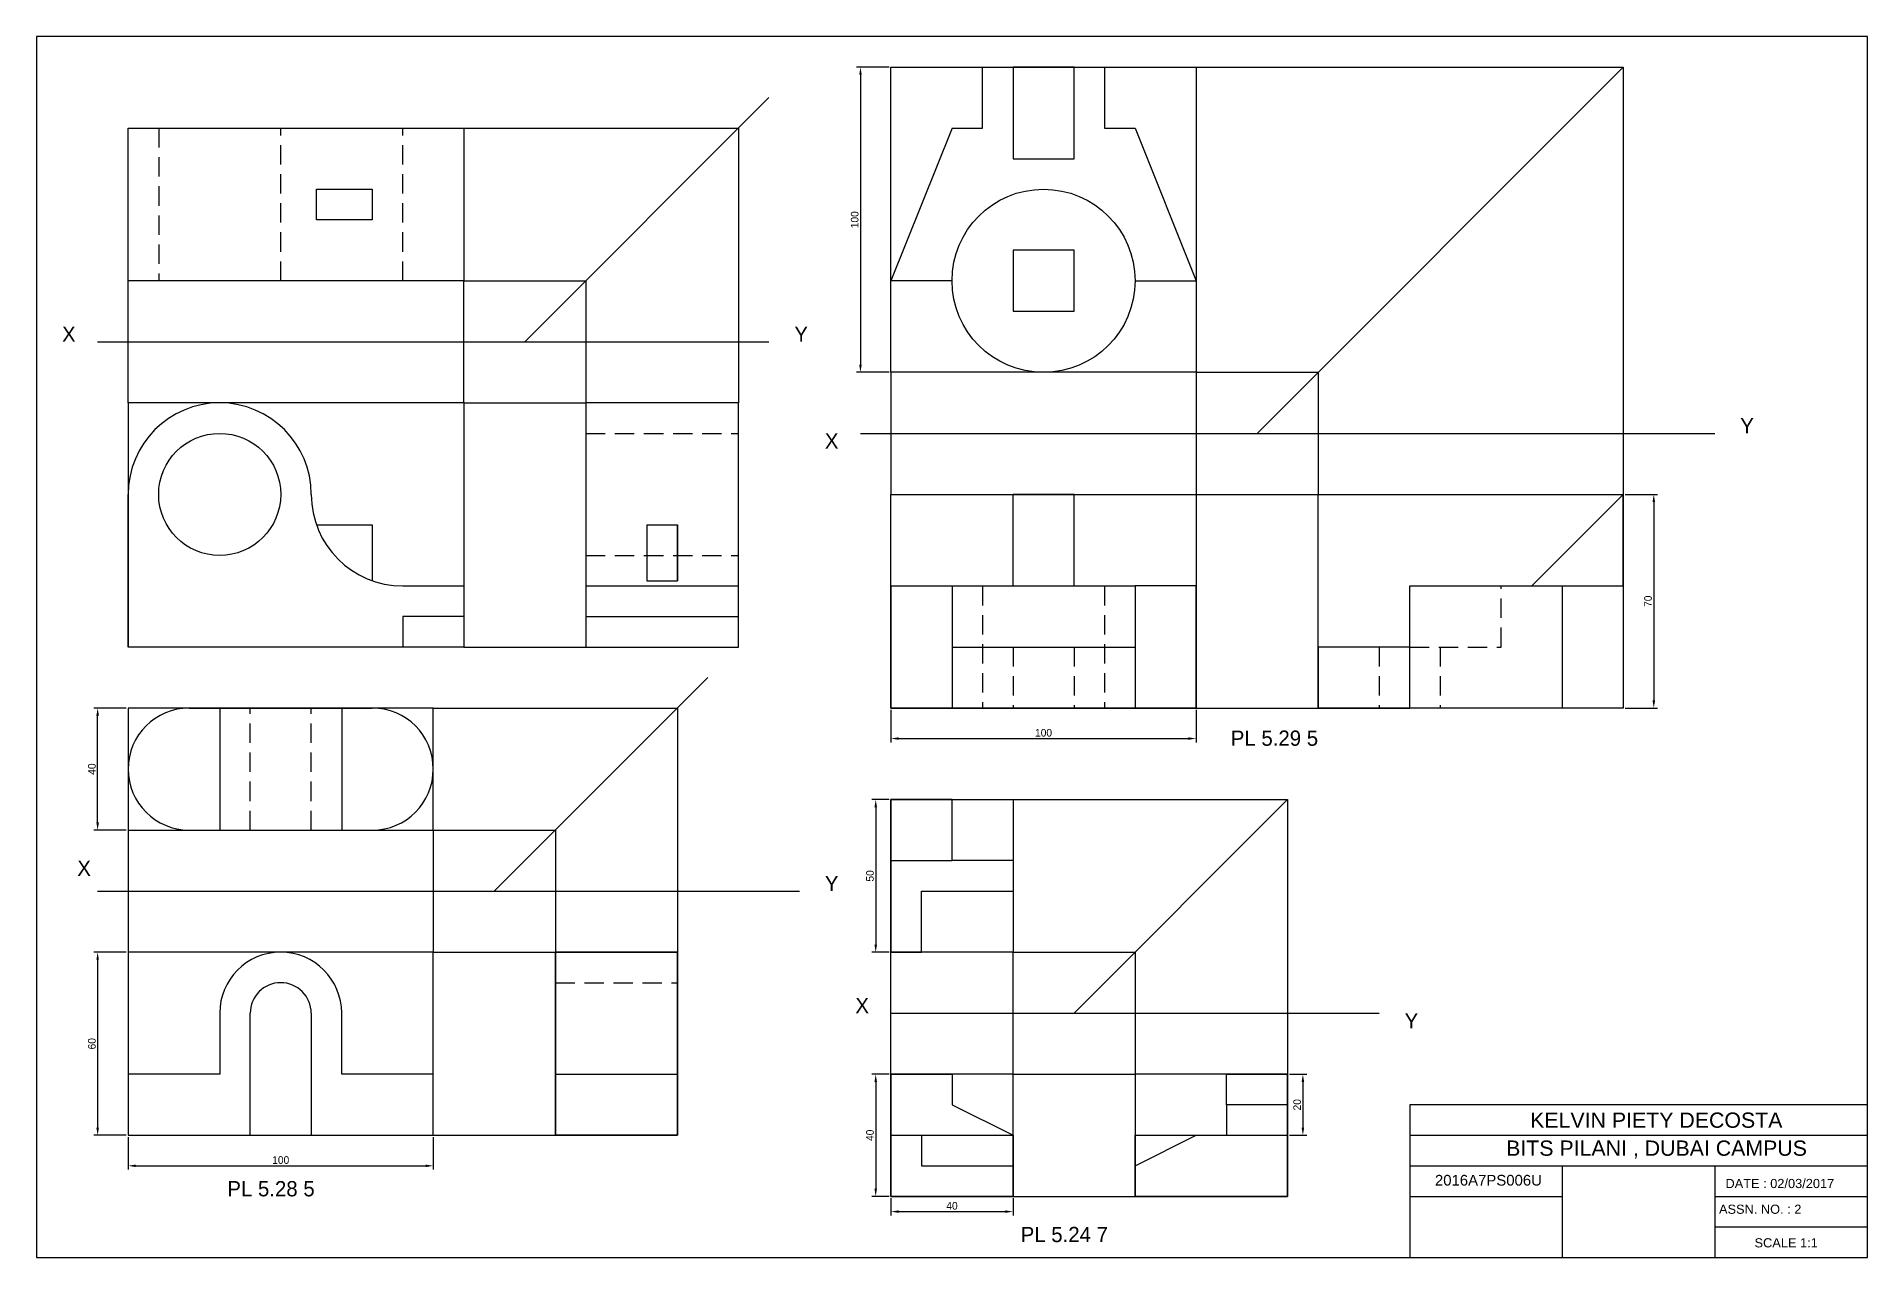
# Model space of a CAD drawing. Header units: millimetres. Extents: x 0 to 600, y 0 to 400.
import ezdxf

# ---------------------------------------------------------------- set-up
doc = ezdxf.new("R2010")
doc.units = ezdxf.units.MM
doc.linetypes.add('HIDDEN', pattern=[9.525, 6.35, -3.175])
doc.dimstyles.new('ISO-25', dxfattribs={"dimtxt": 2.5, "dimasz": 2.5, "dimexe": 1.25, "dimexo": 0.625, "dimtad": 1, "dimtxsty": 'Standard', "dimcen": 2.5, "dimadec": 0, "dimazin": 0, "dimtfac": 1, "dimtmove": 0, "dimatfit": 3, "dimfxl": 1, "dimarcsym": 0})

# ---------------------------------------------------------------- blocks, each defined once
blk = doc.blocks.new('*D1')
at = {"color": 0, "lineweight": -2, "transparency": 16777216}
for p, q in [((279.38, 60), (273.75, 60)), ((275, 57.5), (275, 22.5)), ((279.38, 20), (273.75, 20))]:
    blk.add_line(p, q, dxfattribs=at)
at = {"color": 0, "transparency": 16777216}
for points in [[(274.58, 57.5), (275.42, 57.5), (275, 60)], [(274.58, 22.5), (275.42, 22.5), (275, 20)]]:
    blk.add_solid(points, dxfattribs=at)
at = {"layer": 'Defpoints', "color": 0, "transparency": 16777216}
for p in [(280, 60), (275, 20), (280, 20)]:
    blk.add_point(p, dxfattribs=at)
at = {"color": 0, "transparency": 16777216, "insert": (273.12, 40), "char_height": 2.5, "attachment_point": 5, "rotation": 90}
blk.add_mtext('40', dxfattribs=at)
blk = doc.blocks.new('*D2')
at = {"color": 0, "lineweight": -2, "transparency": 16777216}
for p, q in [((280, 19.38), (280, 13.75)), ((320, 19.38), (320, 13.75)), ((282.5, 15), (317.5, 15))]:
    blk.add_line(p, q, dxfattribs=at)
at = {"color": 0, "transparency": 16777216}
for points in [[(282.5, 15.42), (282.5, 14.58), (280, 15)], [(317.5, 15.42), (317.5, 14.58), (320, 15)]]:
    blk.add_solid(points, dxfattribs=at)
at = {"layer": 'Defpoints', "color": 0, "transparency": 16777216}
for p in [(280, 20), (320, 20), (320, 15)]:
    blk.add_point(p, dxfattribs=at)
at = {"color": 0, "transparency": 16777216, "insert": (300, 16.88), "char_height": 2.5, "attachment_point": 5}
blk.add_mtext('40', dxfattribs=at)
blk = doc.blocks.new('*D3')
at = {"color": 0, "lineweight": -2, "transparency": 16777216}
for p, q in [((279.38, 150), (273.75, 150)), ((275, 147.5), (275, 102.5)), ((279.38, 100), (273.75, 100))]:
    blk.add_line(p, q, dxfattribs=at)
at = {"color": 0, "transparency": 16777216}
for points in [[(274.58, 147.5), (275.42, 147.5), (275, 150)], [(274.58, 102.5), (275.42, 102.5), (275, 100)]]:
    blk.add_solid(points, dxfattribs=at)
at = {"layer": 'Defpoints', "color": 0, "transparency": 16777216}
for p in [(280, 150), (275, 100), (280, 100)]:
    blk.add_point(p, dxfattribs=at)
at = {"color": 0, "transparency": 16777216, "insert": (273.12, 125), "char_height": 2.5, "attachment_point": 5, "rotation": 90}
blk.add_mtext('50', dxfattribs=at)
blk = doc.blocks.new('*D4')
at = {"color": 0, "lineweight": -2, "transparency": 16777216}
for p, q in [((410.62, 60), (416.25, 60)), ((415, 57.5), (415, 42.5)), ((410.62, 40), (416.25, 40))]:
    blk.add_line(p, q, dxfattribs=at)
at = {"color": 0, "transparency": 16777216}
for points in [[(414.58, 57.5), (415.42, 57.5), (415, 60)], [(414.58, 42.5), (415.42, 42.5), (415, 40)]]:
    blk.add_solid(points, dxfattribs=at)
at = {"layer": 'Defpoints', "color": 0, "transparency": 16777216}
for p in [(410, 60), (410, 40), (415, 40)]:
    blk.add_point(p, dxfattribs=at)
at = {"color": 0, "transparency": 16777216, "insert": (413.12, 50), "char_height": 2.5, "attachment_point": 5, "rotation": 90}
blk.add_mtext('20', dxfattribs=at)
blk = doc.blocks.new('*D5')
at = {"color": 0, "lineweight": -2, "transparency": 16777216}
for p, q in [((29.38, 100), (18.75, 100)), ((20, 97.5), (20, 42.5)), ((29.38, 40), (18.75, 40))]:
    blk.add_line(p, q, dxfattribs=at)
at = {"color": 0, "transparency": 16777216}
for points in [[(19.58, 97.5), (20.42, 97.5), (20, 100)], [(19.58, 42.5), (20.42, 42.5), (20, 40)]]:
    blk.add_solid(points, dxfattribs=at)
at = {"layer": 'Defpoints', "color": 0, "transparency": 16777216}
for p in [(30, 100), (20, 40), (30, 40)]:
    blk.add_point(p, dxfattribs=at)
at = {"color": 0, "transparency": 16777216, "insert": (18.12, 70), "char_height": 2.5, "attachment_point": 5, "rotation": 90}
blk.add_mtext('60', dxfattribs=at)
blk = doc.blocks.new('*D6')
at = {"color": 0, "lineweight": -2, "transparency": 16777216}
for p, q in [((30, 39.38), (30, 28.75)), ((130, 39.38), (130, 28.75)), ((32.5, 30), (127.5, 30))]:
    blk.add_line(p, q, dxfattribs=at)
at = {"color": 0, "transparency": 16777216}
for points in [[(32.5, 30.42), (32.5, 29.58), (30, 30)], [(127.5, 30.42), (127.5, 29.58), (130, 30)]]:
    blk.add_solid(points, dxfattribs=at)
at = {"layer": 'Defpoints', "color": 0, "transparency": 16777216}
for p in [(30, 40), (130, 40), (130, 30)]:
    blk.add_point(p, dxfattribs=at)
at = {"color": 0, "transparency": 16777216, "insert": (80, 31.88), "char_height": 2.5, "attachment_point": 5}
blk.add_mtext('100', dxfattribs=at)
blk = doc.blocks.new('*D7')
at = {"color": 0, "lineweight": -2, "transparency": 16777216}
for p, q in [((29.38, 180), (18.75, 180)), ((20, 142.5), (20, 177.5)), ((29.38, 140), (18.75, 140))]:
    blk.add_line(p, q, dxfattribs=at)
at = {"color": 0, "transparency": 16777216}
for points in [[(19.58, 177.5), (20.42, 177.5), (20, 180)], [(19.58, 142.5), (20.42, 142.5), (20, 140)]]:
    blk.add_solid(points, dxfattribs=at)
at = {"layer": 'Defpoints', "color": 0, "transparency": 16777216}
for p in [(20, 180), (30, 180), (30, 140)]:
    blk.add_point(p, dxfattribs=at)
at = {"color": 0, "transparency": 16777216, "insert": (18.12, 160), "char_height": 2.5, "attachment_point": 5, "rotation": 90}
blk.add_mtext('40', dxfattribs=at)
blk = doc.blocks.new('*D8')
at = {"color": 0, "lineweight": -2, "transparency": 16777216}
for p, q in [((279.38, 390), (268.75, 390)), ((270, 387.5), (270, 292.5)), ((279.38, 290), (268.75, 290))]:
    blk.add_line(p, q, dxfattribs=at)
at = {"color": 0, "transparency": 16777216}
for points in [[(269.58, 387.5), (270.42, 387.5), (270, 390)], [(269.58, 292.5), (270.42, 292.5), (270, 290)]]:
    blk.add_solid(points, dxfattribs=at)
at = {"layer": 'Defpoints', "color": 0, "transparency": 16777216}
for p in [(280, 390), (270, 290), (280, 290)]:
    blk.add_point(p, dxfattribs=at)
at = {"color": 0, "transparency": 16777216, "insert": (268.12, 340), "char_height": 2.5, "attachment_point": 5, "rotation": 90}
blk.add_mtext('100', dxfattribs=at)
blk = doc.blocks.new('*D9')
at = {"color": 0, "lineweight": -2, "transparency": 16777216}
for p, q in [((280, 179.38), (280, 168.75)), ((380, 179.38), (380, 168.75)), ((282.5, 170), (377.5, 170))]:
    blk.add_line(p, q, dxfattribs=at)
at = {"color": 0, "transparency": 16777216}
for points in [[(282.5, 170.42), (282.5, 169.58), (280, 170)], [(377.5, 170.42), (377.5, 169.58), (380, 170)]]:
    blk.add_solid(points, dxfattribs=at)
at = {"layer": 'Defpoints', "color": 0, "transparency": 16777216}
for p in [(280, 180), (380, 180), (380, 170)]:
    blk.add_point(p, dxfattribs=at)
at = {"color": 0, "transparency": 16777216, "insert": (330, 171.88), "char_height": 2.5, "attachment_point": 5}
blk.add_mtext('100', dxfattribs=at)
blk = doc.blocks.new('*D10')
at = {"color": 0, "lineweight": -2, "transparency": 16777216}
for p, q in [((520.62, 250), (531.25, 250)), ((530, 247.5), (530, 182.5)), ((520.62, 180), (531.25, 180))]:
    blk.add_line(p, q, dxfattribs=at)
at = {"color": 0, "transparency": 16777216}
for points in [[(529.58, 247.5), (530.42, 247.5), (530, 250)], [(529.58, 182.5), (530.42, 182.5), (530, 180)]]:
    blk.add_solid(points, dxfattribs=at)
at = {"layer": 'Defpoints', "color": 0, "transparency": 16777216}
for p in [(520, 250), (520, 180), (530, 180)]:
    blk.add_point(p, dxfattribs=at)
at = {"color": 0, "transparency": 16777216, "insert": (528.12, 215), "char_height": 2.5, "attachment_point": 5, "rotation": 90}
blk.add_mtext('70', dxfattribs=at)

msp = doc.modelspace()

# ---------------------------------------------------------------- linework, layer by layer
for p, q in [((310, 370), (310, 390)), ((310, 390), (350, 390)), ((320, 390), (320, 360)), ((340, 390), (320, 390)), ((340, 360), (340, 390)), ((350, 390), (350, 370)), ((300, 370), (280, 320)), ((300, 370), (310, 370)), ((350, 370), (360, 370)), ((360, 370), (380, 320)), ((320, 360), (340, 360)), ((91.716, 340), (91.716, 350)), ((91.716, 350), (110, 350)), ((110, 350), (110, 340)), ((95, 340), (91.716, 340)), ((110, 340), (95, 340)), ((300, 320), (280, 320)), ((360, 320), (380, 320)), ((30, 200), (30, 250)), ((320, 220), (320, 250)), ((340, 250), (320, 250)), ((340, 220), (340, 250)), ((520, 250), (490, 220)), ((520, 220), (520, 250)), ((520, 250), (520, 180)), ((91.716, 240), (110, 240)), ((110, 240), (110, 221.716)), ((200, 240), (210, 240)), ((200, 240), (200, 221.716)), ((210, 240), (210, 221.716)), ((210, 221.716), (210, 240)), ((120, 220), (140, 220)), ((140, 220), (140, 210)), ((180, 220), (230, 220)), ((200, 221.716), (210, 221.716)), ((280, 220), (300, 220)), ((280, 220), (280, 180)), ((300, 220), (300, 180)), ((300, 220), (360, 220)), ((360, 220), (360, 180)), ((380, 220), (360, 220)), ((380, 180), (380, 220)), ((450, 180), (450, 220)), ((450, 220), (500, 220)), ((490, 220), (520, 220)), ((500, 220), (500, 180)), ((520, 220), (520, 180)), ((180, 210), (230, 210)), ((120, 200), (30, 200)), ((300, 200), (360, 200)), ((450, 200), (420, 200)), ((420, 200), (420, 180)), ((50, 180), (110, 180)), ((60, 180), (60, 140)), ((100, 180), (100, 140)), ((280, 180), (300, 180)), ((300, 180), (360, 180)), ((360, 180), (380, 180)), ((420, 180), (450, 180)), ((500, 180), (450, 180)), ((520, 180), (500, 180)), ((280, 150), (280, 130)), ((300, 150), (280, 150)), ((280, 150), (320, 150)), ((300, 130), (300, 150)), ((320, 150), (320, 130)), ((50, 140), (110, 140)), ((280, 130), (300, 130)), ((280, 130), (280, 100)), ((320, 130), (300, 130)), ((320, 130), (320, 120)), ((290, 100), (290, 120)), ((290, 120), (320, 120)), ((320, 120), (320, 100)), ((170, 60), (170, 100)), ((170, 100), (210, 100)), ((210, 100), (210, 60)), ((280, 100), (290, 100)), ((320, 100), (290, 100)), ((60, 80), (60, 60)), ((70, 40), (70, 80)), ((90, 80), (90, 40)), ((100, 60), (100, 80)), ((60, 60), (30, 60)), ((30, 60), (30, 40)), ((130, 60), (100, 60)), ((130, 40), (130, 60)), ((170, 60), (210, 60)), ((170, 40), (170, 60)), ((210, 60), (210, 40)), ((280, 40), (280, 60)), ((280, 60), (300, 60)), ((300, 60), (300, 50)), ((390, 50), (390, 60)), ((390, 60), (410, 60)), ((410, 60), (410, 20)), ((300, 50), (320, 40)), ((410, 50), (390, 50)), ((390, 50), (390, 40)), ((30, 40), (70, 40)), ((90, 40), (130, 40)), ((210, 40), (170, 40)), ((280, 40), (290, 40)), ((280, 20), (280, 40)), ((290, 40), (290, 30)), ((290, 40), (320, 40)), ((320, 40), (320, 30)), ((360, 30), (380, 40)), ((360, 30), (360, 40)), ((360, 40), (380, 40)), ((380, 40), (410, 40)), ((450, 40), (600, 40)), ((290, 30), (320, 30)), ((320, 30), (320, 20)), ((360, 20), (360, 30)), ((500, 30), (500, 0)), ((550, 30), (550, 0)), ((320, 20), (280, 20)), ((410, 20), (360, 20)), ((450, 20), (500, 20)), ((550, 20), (600, 20)), ((550, 10), (600, 10))]:
    msp.add_line(p, q)
at = {"color": 143, "true_color": 0x7aafdf}
for p, q in [((380, 390), (520, 390)), ((400, 270), (520, 390)), ((520, 390), (520, 250)), ((160, 300), (240, 380)), ((140, 370), (230, 370)), ((230, 370), (230, 280)), ((30, 280), (30, 320)), ((140, 320), (180, 320)), ((140, 280), (140, 320)), ((180, 320), (180, 280)), ((20, 300), (240, 300)), ((280, 290), (280, 250)), ((380, 290), (420, 290)), ((380, 290), (380, 250)), ((420, 290), (420, 250)), ((140, 280), (180, 280)), ((270, 270), (550, 270)), ((380, 250), (420, 250)), ((140, 200), (180, 200)), ((150, 120), (220, 190)), ((130, 180), (210, 180)), ((210, 180), (210, 100)), ((380, 180), (420, 180)), ((320, 150), (410, 150)), ((340, 80), (410, 150)), ((410, 150), (410, 60)), ((30, 140), (30, 100)), ((130, 140), (170, 140)), ((130, 140), (130, 100)), ((170, 140), (170, 100)), ((20, 120), (250, 120)), ((130, 100), (170, 100)), ((280, 60), (280, 100)), ((320, 60), (320, 100)), ((320, 100), (360, 100)), ((360, 100), (360, 60)), ((280, 80), (440, 80)), ((320, 60), (360, 60)), ((130, 40), (170, 40)), ((320, 20), (360, 20))]:
    msp.add_line(p, q, dxfattribs=at)
at = {"color": 240, "linetype": 'HIDDEN', "true_color": 0xed1f24}
for p, q in [((40, 370), (40, 320)), ((80, 320), (80, 370)), ((120, 320), (120, 370))]:
    msp.add_line(p, q, dxfattribs=at)
at = {"color": 40, "true_color": 0xf8d731}
for p, q in [((30, 280), (30, 200)), ((140, 280), (30, 280)), ((140, 280), (140, 200)), ((140, 200), (30, 200)), ((280, 150), (320, 150)), ((280, 100), (280, 150)), ((320, 150), (320, 100)), ((320, 100), (280, 100)), ((280, 60), (280, 20)), ((320, 60), (280, 60)), ((320, 20), (320, 60)), ((280, 20), (320, 20))]:
    msp.add_line(p, q, dxfattribs=at)
at = {"color": 242, "linetype": 'HIDDEN', "true_color": 0xcd2027}
for p, q in [((180, 270), (230, 270)), ((180, 230), (230, 230)), ((310, 220), (310, 180)), ((350, 220), (350, 180)), ((480, 200), (480, 220)), ((320, 200), (320, 180)), ((340, 200), (340, 180)), ((440, 200), (440, 180)), ((450, 200), (480, 200)), ((460, 200), (460, 180)), ((70, 140), (70, 180)), ((90, 140), (90, 180)), ((170, 90), (210, 90))]:
    msp.add_line(p, q, dxfattribs=at)
at = {"lineweight": 30}
msp.add_line((450, 30), (600, 30), dxfattribs=at)
for points in [[(0, 400), (0, 0), (600, 0), (600, 400), (0, 400)], [(30, 370), (140, 370), (140, 320), (30, 320), (30, 370)], [(180, 280), (180, 200), (230, 200), (230, 280), (180, 280)], [(140, 210), (120, 210), (120, 200)], [(600, 50), (450, 50), (450, 0), (600, 0), (600, 50)]]:
    msp.add_lwpolyline(points)
at = {"color": 40, "true_color": 0xf8d731}
for points in [[(280, 390), (380, 390), (380, 290), (280, 290)], [(280, 250), (380, 250), (380, 180), (280, 180)], [(420, 250), (520, 250), (520, 180), (420, 180)]]:
    msp.add_lwpolyline(points, close=True, dxfattribs=at)
for points in [[(30, 320), (30, 370), (140, 370), (140, 320), (30, 320)], [(180, 280), (180, 200), (230, 200), (230, 280), (180, 280)], [(30, 180), (30, 140), (130, 140), (130, 180), (30, 180)], [(30, 100), (30, 40), (130, 40), (130, 100), (30, 100)], [(170, 100), (170, 40), (210, 40), (210, 100), (170, 100)], [(360, 60), (360, 20), (410, 20), (410, 60), (360, 60)]]:
    msp.add_lwpolyline(points, dxfattribs=at)
msp.add_lwpolyline([(320, 310), (340, 310), (340, 330), (320, 330)], close=True)
for centre, radius in [((330, 320), 30), ((60, 250), 20)]:
    msp.add_circle(centre, radius)
for centre, radius, start, end in [((60, 250), 30, 0, 180), ((120, 250), 30, 180, 270), ((50, 160), 20, 90, 270), ((110, 160), 20, 270, 90), ((80, 80), 20, 0, 180), ((80, 80), 10, 0, 180)]:
    msp.add_arc(centre, radius, start, end)

# ---------------------------------------------------------------- texts
at = {"attachment_point": 1}
for s, width, heights, insert, char_height in [('\\pi3.3333;{\\C143;\\c14659450;X}', 10, [0], (5, 305), 5), ('\\pi3.3333;{\\C143;\\c14659450;Y}', 10, [0], (245, 305), 5), ('\\pi3.3333;{\\C143;\\c14659450;X}', 10, [0], (255, 270), 5), ('\\pi3.3333;{\\C143;\\c14659450;Y}', 10, [0], (555, 275), 5), ('\\pi20;PL 5.29 5', 80, [0], (371.364, 172.628), 5), ('\\pi3.3333;{\\C143;\\c14659450;X}', 10, [0], (10, 130), 5), ('\\pi3.3333;{\\C143;\\c14659450;Y}', 10, [0], (255, 125), 5), ('\\pi3.3333;{\\C143;\\c14659450;X}', 10, [0], (265, 85), 5), ('\\pi3.3333;{\\C143;\\c14659450;Y}', 10, [0], (445, 80), 5), ('\\pi8.4721;{\\fArial|b0|i0|c0|p34;KELVIN PIETY DECOSTA}', 99.12013, [10], (481.016, 47.464), 5), ('\\pi14.288;{\\fArial|b0|i0|c0|p34;BITS PILANI , DUBAI CAMPUS}', 126.28702, [0], (467.325, 38.297), 5), ('\\pi9.4434;{\\fArial|b0|i0|c0|p34;2016A7PS006U}', 53.41883, [0], (448.829, 27.029), 3.5), ('{\\fArial|b0|i0|c0|p34;DATE : 02/03/2017}', 53.67273, [0], (553.49, 25.708), 3), ('{\\fArial|b0|i0|c0|p34;ASSN. NO. : 2 }', 46.81753, [0], (551.368, 17.282), 3), ('\\pi12.5;PL 5.24 7', 65, [0], (310, 10), 5), ('\\pi1.3336;{\\fArial|b0|i0|c0|p34;SCALE 1:1}', 22.4435, [2.849], (561.679, 6.268), 3)]:
    msp.add_mtext_dynamic_manual_height_columns(s, width=width, gutter_width=12.5, heights=heights, dxfattribs=dict(at, insert=insert, char_height=char_height))
at = {"color": 242, "linetype": 'HIDDEN', "true_color": 0xcd2027, "insert": (40, 25), "char_height": 5, "attachment_point": 1}
msp.add_mtext_dynamic_manual_height_columns('\\pi22.5;{\\C256;PL 5.28 5}', width=85, gutter_width=12.5, heights=[0], dxfattribs=at)

# ---------------------------------------------------------------- dimensions: what is measured, and where the dimension line sits
for base, p1, p2, picture, middle in [((270, 290), (280, 390), (280, 290), '*D8', (270, 340)), ((20, 180), (30, 140), (30, 180), '*D7', (20, 160)), ((20, 40), (30, 100), (30, 40), '*D5', (20, 70))]:
    dim = msp.add_linear_dim(base=base, p1=p1, p2=p2, angle=90, dimstyle='ISO-25', override={"dimadec": 2, "dimfrac": 2})
    dim.commit()
    dim.dimension.update_dxf_attribs({"geometry": picture, "text_midpoint": middle, "dimtype": 160})
for base, p1, p2, picture, middle in [((530, 180), (520, 250), (520, 180), '*D10', (528.125, 215)), ((275, 100), (280, 150), (280, 100), '*D3', (273.125, 125)), ((275, 20), (280, 60), (280, 20), '*D1', (273.125, 40)), ((415, 40), (410, 60), (410, 40), '*D4', (413.125, 50))]:
    dim = msp.add_linear_dim(base=base, p1=p1, p2=p2, angle=90, dimstyle='ISO-25', override={"dimadec": 2, "dimfrac": 2})
    dim.commit()
    dim.dimension.update_dxf_attribs({"geometry": picture, "text_midpoint": middle})
for base, p1, p2, picture, middle in [((380, 170), (280, 180), (380, 180), '*D9', (330, 170)), ((130, 30), (30, 40), (130, 40), '*D6', (80, 30))]:
    dim = msp.add_linear_dim(base=base, p1=p1, p2=p2, dimstyle='ISO-25', override={"dimadec": 2, "dimfrac": 2})
    dim.commit()
    dim.dimension.update_dxf_attribs({"geometry": picture, "text_midpoint": middle, "dimtype": 160})
dim = msp.add_linear_dim(base=(320, 15), p1=(280, 20), p2=(320, 20), dimstyle='ISO-25', override={"dimadec": 2, "dimfrac": 2})
dim.commit()
dim.dimension.update_dxf_attribs({"geometry": '*D2', "text_midpoint": (300, 16.875)})

doc.saveas('drawing.dxf')
